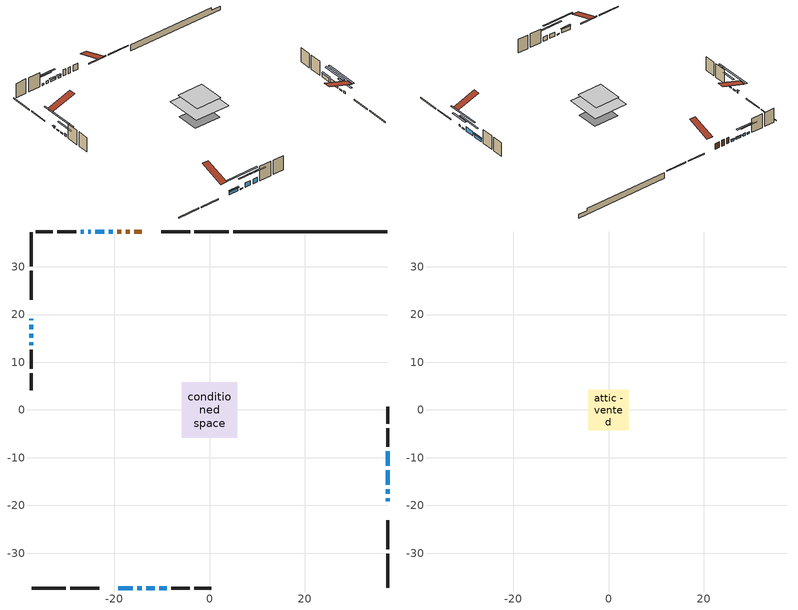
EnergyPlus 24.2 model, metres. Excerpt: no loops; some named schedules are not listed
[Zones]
conditioned space
 floor adiabatic (AdiabaticFloorConstruction): -5.83,-5.83 -5.83,5.83 5.83,5.83 5.83,-5.83 z3.35
 floor foundation (Slab1 construction): -4.42,-3.66 -4.42,3.66 4.42,3.66 4.42,-3.66 z-1.22
 wall outside (RimJoist1 construction): 4.05,37.29 -3.15,37.29 / -37.29,-37.29 -30.09,-37.29 / -37.29,37.29 -37.29,30.09 / 37.29,-37.29 37.29,-30.09 z0.91:1.21
 wall outside (RimJoist2 construction): -4.08,37.29 -10.14,37.29 / -29.16,-37.29 -23.1,-37.29 / -37.29,29.16 -37.29,23.1 / 37.29,-29.16 37.29,-23.1 z0.91:1.21
 wall outside (AdiabaticWallConstruction 1): -14.16,37.29 -15.8,37.29 / -16.73,37.29 -17.55,37.29 / -18.48,37.29 -19.3,37.29 z0.91:2.94
 wall outside (AdiabaticWallConstruction): 37.29,-19.08 37.29,-18.47 / -20.23,37.29 -21.14,37.29 / -22.07,37.29 -23.9,37.29 / -37.29,19.08 -37.29,18.77 / -26.37,37.29 -26.98,37.29 z0.91:1.52; -19.08,-37.29 -16.03,-37.29 / 37.29,-11.72 37.29,-8.67 z0.91:2.13; 37.29,-17.54 37.29,-16.62 / -15.1,-37.29 -14.18,-37.29 / -37.29,17.85 -37.29,16.93 / -37.29,16 -37.29,15.08 z0.91:1.22; 37.29,-15.7 37.29,-12.65 / -13.26,-37.29 -11.43,-37.29 / -10.5,-37.29 -8.97,-37.29 z0.91:2.43; -24.83,37.29 -25.44,37.29 / -37.29,14.16 -37.29,13.55 z0.91:1.83
 wall outside (Wall1 construction): -27.91,37.29 -31.86,37.29 / -8.05,-37.29 -4.09,-37.29 / -37.29,12.62 -37.29,8.66 / 37.29,-7.74 37.29,-3.79 z0.91:5.79
 wall outside (Wall2 construction): -32.79,37.29 -36.36,37.29 / -3.16,-37.29 0.4,-37.29 / -37.29,7.73 -37.29,4.17 / 37.29,-2.86 37.29,0.71 z0.91:5.79
 wall foundation (FoundationWall1 construction): 4.98,37.29,-1.22 4.98,37.29,0.91 34.06,37.29,0.91 34.06,37.29,0.05 37.29,37.29,0.05 37.29,37.29,-1.22
 window (WindowConstruction): 37.29,-19.08 37.29,-18.47 z0.91:1.52
 window (WindowConstruction 8): -20.23,37.29 -21.14,37.29 z0.91:1.52
 window (WindowConstruction 9): -22.07,37.29 -23.9,37.29 z0.91:1.52
 window (WindowConstruction 10): -19.08,-37.29 -16.03,-37.29 z0.91:2.13
 window (WindowConstruction 11): -37.29,19.08 -37.29,18.77 z0.91:1.52
 window (WindowConstruction 12): 37.29,-17.54 37.29,-16.62 z0.91:1.21
 window (WindowConstruction 13): -15.1,-37.29 -14.19,-37.29 z0.91:1.21
 window (WindowConstruction 14): -37.29,17.84 -37.29,16.93 z0.91:1.21
 window (WindowConstruction 15): -37.29,16 -37.29,15.09 z0.91:1.21
 window (WindowConstruction 1): 37.29,-15.69 37.29,-12.65 z0.91:2.43
 window (WindowConstruction 2): -24.83,37.29 -25.44,37.29 z0.91:1.82
 window (WindowConstruction 3): -26.37,37.29 -26.98,37.29 z0.91:1.52
 window (WindowConstruction 4): -13.26,-37.29 -11.43,-37.29 z0.91:2.43
 window (WindowConstruction 5): -10.5,-37.29 -8.97,-37.29 z0.91:2.43
 window (WindowConstruction 6): -37.29,14.16 -37.29,13.55 z0.91:1.82
 window (WindowConstruction 7): 37.29,-11.72 37.29,-8.67 z0.91:2.13
 door (Door): -14.16,37.29 -15.8,37.29 z0.91:2.94
 door (Door 1): -16.73,37.29 -17.55,37.29 z0.91:2.94
 door (Door 2): -18.48,37.29 -19.3,37.29 z0.91:2.94
 ceiling adiabatic (AdiabaticFloorConstruction): 5.83,-5.83 5.83,5.83 -5.83,5.83 -5.83,-5.83 z3.35
attic - vented
 floor to conditioned space (Floor1 construction Reversed): -4.22,-4.22 -4.22,4.22 4.22,4.22 4.22,-4.22 z5.79
 roof outside (Roof1 construction): -13.23,37.29,5.79 -13.23,29.07,8.53 -11.07,29.07,8.53 -11.07,37.29,5.79; -20.01,-37.29,5.79 -20.01,-29.07,8.53 -22.17,-29.07,8.53 -22.17,-37.29,5.79; -37.29,20.01,5.79 -29.07,20.01,8.53 -29.07,22.17,8.53 -37.29,22.17,5.79; 37.29,-20.01,5.79 29.07,-20.01,8.53 29.07,-22.17,8.53 37.29,-22.17,5.79
shading: 37.29,-15.83 37.29,-21.72 37.7,-21.72 37.7,-15.83 z4.16; -21.34,37.29 -20.03,37.29 -20.03,37.7 -21.34,37.7 z1.72; -24.1,37.29 -21.87,37.29 -21.87,37.7 -24.1,37.7 z1.72; -15.83,-37.29 -19.28,-37.29 -19.28,-37.7 -15.83,-37.7 z2.33; -37.29,18.57 -37.29,19.28 -37.7,19.28 -37.7,18.57 z1.72; 37.29,-11.54 37.29,-22.62 37.7,-22.62 37.7,-11.54 z6.3; -9.1,-37.29 -20.18,-37.29 -20.18,-37.7 -9.1,-37.7 z6.3; -37.29,11.85 -37.29,22.92 -37.7,22.92 -37.7,11.85 z6.3; -37.29,10 -37.29,21.08 -37.7,21.08 -37.7,10 z6.3; 37.29,-10.01 37.29,-18.33 37.7,-18.33 37.7,-10.01 z5.07; -28.08,37.29 -22.19,37.29 -22.19,37.7 -28.08,37.7 z4.46; -29.62,37.29 -23.73,37.29 -23.73,37.7 -29.62,37.7 z4.16; -8.79,-37.29 -15.9,-37.29 -15.9,-37.7 -8.79,-37.7 z5.07; -6.34,-37.29 -13.14,-37.29 -13.14,-37.7 -6.34,-37.7 z5.07; -37.29,10.91 -37.29,16.8 -37.7,16.8 -37.7,10.91 z4.46; 37.29,-8.47 37.29,-11.92 37.7,-11.92 37.7,-8.47 z2.33
[Building]
Building 1: Terrain=Suburbs
[Site:Location]
Toronto City Centre_ON: Latitude {deg}=43.63; Longitude {deg}=-79.39; Time Zone {hr}=-5; Elevation {m}=77; Keep Site Location Information=Yes
[Site:GroundTemperature:Shallow]
5.01852, 3.26908, 3.12898, 3.95918, 7.29196, 10.6092, 13.4851, 15.3069, 15.4617, 13.9799, 11.1774, 7.9619
[Site:WaterMainsTemperature]
Calculation Method=Schedule; Temperature Schedule=mains temperature schedule
[Material] Roughness=Rough; Thermal Absorptance=0.9
Name | Thickness {m} | Conductivity {W/m-K} | Density {kg/m3} | Specific Heat {J/kg-K} | Solar Absorptance | Visible Absorptance
asphalt or fiberglass shingles | 0.00635 | 0.162714 | 1121.4 | 1465.45 | 0.4 | 0.4
ceiling loosefill ins | 0.0846667 | 0.0480833 | 16.02 | 1046.75 | 0.7 | 0.7
ceiling stud and cavity | 0.1397 | 0.101195 | 65.682 | 1177.47 | 0.7 | 0.7
concrete 4.0 in. | 0.1016 | 1.803125 | 2242.8 | 837.4 | 0.7 | 0.7
concrete 8.0 in. | 0.2032 | 1.803125 | 2242.8 | 837.4 | 0.7 | 0.7
door material | 0.04445 | 0.327969 | 512.64 | 1214.23 | 0.7 | 0.7
door material 1 | 0.04445 | 0.053851 | 512.64 | 1214.23 | 0.7 | 0.7
exterior vertical ins | 0.0978042 | 0.029427 | 32.04 | 1214.23 | 0.7 | 0.7
floor covering | 0.0127 | 0.0433444 | 54.468 | 1339.84 | 0.6 | 0.6
floor rigid ins; wall rigid ins | 0.512978 | 0.029427 | 32.04 | 1214.23 | 0.7 | 0.7
floor stud and cavity | 0.1397 | 1.75129 | 37.0049 | 1207.88 | 0.7 | 0.7
furniture material conditioned space 1 | 0.1524 | 0.115458 | 640.8 | 1214.23 | 0.6 | 0.6
gypsum board | 0.0127 | 0.160291 | 801 | 837.4 | 0.6 | 0.6
gypsum board 1 | 0.0127 | 0.160291 | 801 | 837.4 | 0.7 | 0.7
osb sheathing 0.5 in. | 0.0127 | 0.115458 | 512.64 | 1214.23 | 0.7 | 0.7
osb sheathing 0.75 in. | 0.01905 | 0.115458 | 512.64 | 1214.23 | 0.7 | 0.7
osb sheathing 2.0 in. | 0.0508 | 0.115458 | 512.64 | 1214.23 | 0.7 | 0.7
rim joist stud and cavity | 0.0508 | 0.177588 | 50.32683 | 1063.81 | 0.6 | 0.6
rim joist stud and cavity 1 | 0.0508 | 0.029095 | 125.044 | 1163.47 | 0.6 | 0.6
wall stud and cavity | 0.1397 | 0.0825581 | 139.0536 | 1170.24 | 0.7 | 0.7
wall stud and cavity 1 | 0.1397 | 0.0829032 | 139.0536 | 1170.24 | 0.7 | 0.7
wall stud and cavity 2 | 0.0889 | 0.380278 | 52.3479 | 1209.89 | 0.7 | 0.7
wall stud and cavity 3 | 0.0889 | 0.391764 | 83.0341 | 1211.67 | 0.7 | 0.7
wood siding | 0.0254 | 0.102417 | 544.68 | 1172.36 | 0.4 | 0.4
wood siding 1; wood siding 2; wood siding 3 | 0.0254 | 0.102417 | 544.68 | 1172.36 | 0.7 | 0.7
[WindowMaterial:SimpleGlazingSystem]
Name | U-Factor {W/m2-K} | Solar Heat Gain Coefficient
WindowMaterial | 4.31925 | 0.45
WindowMaterial 1 | 5.4259 | 0.68
WindowMaterial 10 | 2.97754 | 0.52
WindowMaterial 2 | 2.6363 | 0.61
WindowMaterial 3 | 2.631753 | 0.58
WindowMaterial 4 | 5.51504 | 0.7
WindowMaterial 5 | 5.34754 | 0.66
WindowMaterial 6 | 5.0273 | 0.6
WindowMaterial 7 | 2.617558 | 0.49
WindowMaterial 8 | 4.024 | 0.38
WindowMaterial 9 | 2.62551 | 0.52
[Construction]
AdiabaticFloorConstruction: floor stud and cavity, floor rigid ins, osb sheathing 0.75 in., floor covering
AdiabaticWallConstruction: wood siding 2, wall rigid ins, wall stud and cavity 2, gypsum board
AdiabaticWallConstruction 1: wood siding 3, wall rigid ins, wall stud and cavity 2, gypsum board
Door; Door 2: door material
Door 1: door material 1
Floor1 construction Reversed: gypsum board, ceiling stud and cavity, ceiling loosefill ins
FoundationWall1 construction: concrete 8.0 in., gypsum board 1
furniture construction conditioned space 1: furniture material conditioned space 1
PartitionWallConstruction: gypsum board, wall stud and cavity 3, gypsum board
RimJoist1 construction: wood siding 1, rim joist stud and cavity
RimJoist2 construction: wood siding 1, osb sheathing 2.0 in., rim joist stud and cavity 1
Roof1 construction: asphalt or fiberglass shingles
Slab1 construction: concrete 4.0 in.
Wall1 construction: wood siding, osb sheathing 0.5 in., wall stud and cavity, gypsum board
Wall2 construction: wood siding, osb sheathing 0.5 in., wall stud and cavity 1, gypsum board
WindowConstruction: WindowMaterial
WindowConstruction 1; WindowConstruction 5: WindowMaterial 1
WindowConstruction 10; WindowConstruction 7: WindowMaterial 5
WindowConstruction 11: WindowMaterial 7
WindowConstruction 12: WindowMaterial 8
WindowConstruction 13; WindowConstruction 15: WindowMaterial 9
WindowConstruction 14: WindowMaterial 10
WindowConstruction 2; WindowConstruction 6; WindowConstruction 8: WindowMaterial 2
WindowConstruction 3: WindowMaterial 3
WindowConstruction 4: WindowMaterial 4
WindowConstruction 9: WindowMaterial 6
[Zone] Multiplier=1; Part of Total Floor Area=Yes
Name | Volume {m3}
attic - vented | 31.6375
conditioned space | 469.2
[Space]
Name | Zone | Volume {m3}
attic - vented 1 | attic - vented | 31.6375
conditioned space 1 | conditioned space | 469.2
[ZoneInfiltration:EffectiveLeakageArea]
infil attic - vented 1: Zone or Space=attic - vented 1; Schedule=Always On Discrete; Effective Air Leakage Area {cm2}=2996.21; Stack Coefficient=0.00019045; Wind Coefficient=9.32418e-06
[ZoneMixing]
whole house fan mix: Zone or Space=attic - vented; Schedule=Always On Continuous; Design Flow Rate Calculation Method=Flow/Zone; Design Flow Rate {m3/s}=0; Source Zone or Space=conditioned space
[SurfaceProperty:ExposedFoundationPerimeter]
Slab1: Exposed Perimeter Calculation Method=TotalExposedPerimeter; Total Exposed Perimeter {m}=32.31
[InternalMass] Zone or ZoneList=conditioned space; Space or SpaceList=conditioned space 1
Name | Construction | Surface Area {m2}
furniture mass conditioned space 1 | furniture construction conditioned space 1 | 80.2002
partition wall mass | PartitionWallConstruction | 200.501
[Lights]
interior lighting: Zone or ZoneList or Space or SpaceList=conditioned space 1; Schedule=interior lighting schedule; Design Level Calculation Method=LightingLevel; Lighting Level {W}=343.2; Return Air Fraction=0; Fraction Radiant=0.6; Fraction Visible=0.2; Fraction Replaceable=1
[People]
occupants: Zone or ZoneList or Space or SpaceList=conditioned space 1; Number of People Schedule=occupants schedule; Number of People Calculation Method=People; Number of People=3; Fraction Radiant=0.314171; Sensible Heat Fraction=0.56303; Activity Level Schedule=occupants activity schedule; Carbon Dioxide Generation Rate {m3/s-W}=0; Enable ASHRAE 55 Comfort Warnings=No; Mean Radiant Temperature Calculation Type=EnclosureAveraged
[ElectricEquipment] Zone or ZoneList or Space or SpaceList=conditioned space 1; Design Level Calculation Method=EquipmentLevel
Name | Schedule | Design Level {W} | Fraction Latent | Fraction Radiant | Fraction Lost
clothes dryer | clothes dryer schedule | 140.772 | 0.015 | 0.081 | 0.85
clothes washer | clothes washer schedule | 32.1985 | 0.03 | 0.162 | 0.7
cooking range | cooking range schedule | 215.147 | 0.08 | 0.432 | 0.2
dishwasher | dishwasher schedule | 66.8632 | 0.3 | 0.18 | 0.4
fridge | fridge schedule | 72.9452 | 0 | 0.6 | 0
mech vent bath fan 0 | mech vent bath fan 0 schedule | 50.2 | 0 | 0 | 1
mech vent bath fan 1 | mech vent bath fan 1 schedule | 50.2 | 0 | 0 | 1
mech vent house fan | mech vent house fan schedule | 0 | 0 | 0 | 1
mech vent house fan cfis | mech vent house fan cfis schedule | 0 | 0 | 0 | 0
misc plug loads | misc plug loads schedule | 494.7 | 0.045 | 0.513 | 0.1
whole house fan | Always On Discrete | 0 | 0 | 0 | 1
[OtherEquipment] Zone or ZoneList or Space or SpaceList=conditioned space 1; Design Level Calculation Method=EquipmentLevel
Name | Fuel Type | Schedule | Design Level {W} | Fraction Latent | Fraction Radiant | Fraction Lost
clothes dryer 1 | Electricity | clothes dryer schedule | 0 | 0.015 | 0.081 | 0.85
cooking range 1 | Electricity | cooking range schedule | 0 | 0.08 | 0.432 | 0.2
general water use latent | None | general water use schedule | 62.594 | 1 | 0 | 0
general water use sensible | None | general water use schedule | -61.6891 | 0 | 0.6 | 0
mech vent house fan latent load | None | Always On Discrete | 0 | 1 | 0 | 0
mech vent house fan sensible load | None | Always On Discrete | 0 | 0 | 0 | 0
water heater energy adjustment1 | NaturalGas | Always On Discrete | 0.01 | 0 | 0 | 1
[ZoneInfiltration:DesignFlowRate] Zone or ZoneList or Space or SpaceList=conditioned space 1; Schedule=Always On Discrete; Design Flow Rate Calculation Method=Flow/Zone; Design Flow Rate {m3/s}=0
infil flow; natural vent flow; whole house fan flow
[Foundation:Kiva]
Foundation Kiva 1: Initial Indoor Air Temperature {C}=18; Wall Height Above Grade {m}=0.910011; Wall Depth Below Slab {m}=0.2032; Custom Block Material Name 1=exterior vertical ins; Custom Block Depth 1 {m}=2.13; Custom Block X Position 1 {m}=0.2159; Custom Block Z Position 1 {m}=0
[Foundation:Kiva:Settings]
Soil Conductivity {W/m-K}=0.849921; Soil Density {kg/m3}=1842.3; Soil Specific Heat {J/kg-K}=418.7; Ground Solar Absorptivity=0.9; Ground Thermal Absorptivity=0.9; Ground Surface Roughness {m}=0.03; Far-Field Width {m}=40; Deep-Ground Boundary Condition=ZeroFlux; Deep-Ground Depth {m}=40; Minimum Cell Dimension {m}=0.2; Maximum Cell Growth Coefficient=3; Simulation Timestep=Timestep
[Exterior:Lights]
exterior lighting: Schedule=exterior lighting schedule; Design Level {W}=75.6
[Schedule:Constant]
Name | Hourly Value
Always On Continuous; mech vent house fan schedule; mech vent house fan cfis schedule; Always On Discrete | 1
occupants activity schedule | 117.228
fridge schedule | 0
[Schedule:Week:Daily]
interior lighting schedule Week Rule - Jan1-Jan27: interior lighting schedule day, interior lighting schedule day, interior lighting schedule day, interior lighting schedule day, interior lighting schedule day, interior lighting schedule day, interior lighting schedule day, interior lighting schedule default day, interior lighting schedule default day, interior lighting schedule default day, interior lighting schedule default day, interior lighting schedule default day
interior lighting schedule Week Rule - Jan28-Feb3: interior lighting schedule day, interior lighting schedule day, interior lighting schedule day, interior lighting schedule day, interior lighting schedule day 1, interior lighting schedule day 1, interior lighting schedule day 1, interior lighting schedule default day, interior lighting schedule default day, interior lighting schedule default day, interior lighting schedule default day, interior lighting schedule default day
interior lighting schedule Week Rule - Feb4-Feb24: interior lighting schedule day 1, interior lighting schedule day 1, interior lighting schedule day 1, interior lighting schedule day 1, interior lighting schedule day 1, interior lighting schedule day 1, interior lighting schedule day 1, interior lighting schedule default day, interior lighting schedule default day, interior lighting schedule default day, interior lighting schedule default day, interior lighting schedule default day
interior lighting schedule Week Rule - Feb25-Mar3: interior lighting schedule day 1, interior lighting schedule day 1, interior lighting schedule day 1, interior lighting schedule day 1, interior lighting schedule day 2, interior lighting schedule day 2, interior lighting schedule day 2, interior lighting schedule default day, interior lighting schedule default day, interior lighting schedule default day, interior lighting schedule default day, interior lighting schedule default day
interior lighting schedule Week Rule - Mar4-Mar31: interior lighting schedule day 2, interior lighting schedule day 2, interior lighting schedule day 2, interior lighting schedule day 2, interior lighting schedule day 2, interior lighting schedule day 2, interior lighting schedule day 2, interior lighting schedule default day, interior lighting schedule default day, interior lighting schedule default day, interior lighting schedule default day, interior lighting schedule default day
interior lighting schedule Week Rule - Apr1-Apr28: interior lighting schedule day 3, interior lighting schedule day 3, interior lighting schedule day 3, interior lighting schedule day 3, interior lighting schedule day 3, interior lighting schedule day 3, interior lighting schedule day 3, interior lighting schedule default day, interior lighting schedule default day, interior lighting schedule default day, interior lighting schedule default day, interior lighting schedule default day
interior lighting schedule Week Rule - Apr29-May5: interior lighting schedule day 3, interior lighting schedule day 3, interior lighting schedule day 4, interior lighting schedule day 4, interior lighting schedule day 4, interior lighting schedule day 4, interior lighting schedule day 4, interior lighting schedule default day, interior lighting schedule default day, interior lighting schedule default day, interior lighting schedule default day, interior lighting schedule default day
interior lighting schedule Week Rule - May6-May26: interior lighting schedule day 4, interior lighting schedule day 4, interior lighting schedule day 4, interior lighting schedule day 4, interior lighting schedule day 4, interior lighting schedule day 4, interior lighting schedule day 4, interior lighting schedule default day, interior lighting schedule default day, interior lighting schedule default day, interior lighting schedule default day, interior lighting schedule default day
interior lighting schedule Week Rule - May27-Jun2: interior lighting schedule day 4, interior lighting schedule day 4, interior lighting schedule day 4, interior lighting schedule day 4, interior lighting schedule day 4, interior lighting schedule day 5, interior lighting schedule day 5, interior lighting schedule default day, interior lighting schedule default day, interior lighting schedule default day, interior lighting schedule default day, interior lighting schedule default day
interior lighting schedule Week Rule - Jun3-Jun30: interior lighting schedule day 5, interior lighting schedule day 5, interior lighting schedule day 5, interior lighting schedule day 5, interior lighting schedule day 5, interior lighting schedule day 5, interior lighting schedule day 5, interior lighting schedule default day, interior lighting schedule default day, interior lighting schedule default day, interior lighting schedule default day, interior lighting schedule default day
interior lighting schedule Week Rule - Jul1-Jul28: interior lighting schedule day 6, interior lighting schedule day 6, interior lighting schedule day 6, interior lighting schedule day 6, interior lighting schedule day 6, interior lighting schedule day 6, interior lighting schedule day 6, interior lighting schedule default day, interior lighting schedule default day, interior lighting schedule default day, interior lighting schedule default day, interior lighting schedule default day
interior lighting schedule Week Rule - Jul29-Aug4: interior lighting schedule day 6, interior lighting schedule day 6, interior lighting schedule day 6, interior lighting schedule day 7, interior lighting schedule day 7, interior lighting schedule day 7, interior lighting schedule day 7, interior lighting schedule default day, interior lighting schedule default day, interior lighting schedule default day, interior lighting schedule default day, interior lighting schedule default day
interior lighting schedule Week Rule - Aug5-Aug25: interior lighting schedule day 7, interior lighting schedule day 7, interior lighting schedule day 7, interior lighting schedule day 7, interior lighting schedule day 7, interior lighting schedule day 7, interior lighting schedule day 7, interior lighting schedule default day, interior lighting schedule default day, interior lighting schedule default day, interior lighting schedule default day, interior lighting schedule default day
interior lighting schedule Week Rule - Aug26-Sep1: interior lighting schedule day 7, interior lighting schedule day 7, interior lighting schedule day 7, interior lighting schedule day 7, interior lighting schedule day 7, interior lighting schedule day 7, interior lighting schedule day 8, interior lighting schedule default day, interior lighting schedule default day, interior lighting schedule default day, interior lighting schedule default day, interior lighting schedule default day
interior lighting schedule Week Rule - Sep2-Sep29: interior lighting schedule day 8, interior lighting schedule day 8, interior lighting schedule day 8, interior lighting schedule day 8, interior lighting schedule day 8, interior lighting schedule day 8, interior lighting schedule day 8, interior lighting schedule default day, interior lighting schedule default day, interior lighting schedule default day, interior lighting schedule default day, interior lighting schedule default day
interior lighting schedule Week Rule - Sep30-Oct6: interior lighting schedule day 8, interior lighting schedule day 9, interior lighting schedule day 9, interior lighting schedule day 9, interior lighting schedule day 9, interior lighting schedule day 9, interior lighting schedule day 9, interior lighting schedule default day, interior lighting schedule default day, interior lighting schedule default day, interior lighting schedule default day, interior lighting schedule default day
interior lighting schedule Week Rule - Oct7-Oct27: interior lighting schedule day 9, interior lighting schedule day 9, interior lighting schedule day 9, interior lighting schedule day 9, interior lighting schedule day 9, interior lighting schedule day 9, interior lighting schedule day 9, interior lighting schedule default day, interior lighting schedule default day, interior lighting schedule default day, interior lighting schedule default day, interior lighting schedule default day
interior lighting schedule Week Rule - Oct28-Nov3: interior lighting schedule day 9, interior lighting schedule day 9, interior lighting schedule day 9, interior lighting schedule day 9, interior lighting schedule day 10, interior lighting schedule day 10, interior lighting schedule day 10, interior lighting schedule default day, interior lighting schedule default day, interior lighting schedule default day, interior lighting schedule default day, interior lighting schedule default day
interior lighting schedule Week Rule - Nov4-Nov24: interior lighting schedule day 10, interior lighting schedule day 10, interior lighting schedule day 10, interior lighting schedule day 10, interior lighting schedule day 10, interior lighting schedule day 10, interior lighting schedule day 10, interior lighting schedule default day, interior lighting schedule default day, interior lighting schedule default day, interior lighting schedule default day, interior lighting schedule default day
interior lighting schedule Week Rule - Nov25-Dec1: interior lighting schedule day 10, interior lighting schedule day 10, interior lighting schedule day 10, interior lighting schedule day 10, interior lighting schedule day 10, interior lighting schedule day 10, interior lighting schedule day 11, interior lighting schedule default day, interior lighting schedule default day, interior lighting schedule default day, interior lighting schedule default day, interior lighting schedule default day
interior lighting schedule Week Rule - Dec2-Dec31: interior lighting schedule day 11, interior lighting schedule day 11, interior lighting schedule day 11, interior lighting schedule day 11, interior lighting schedule day 11, interior lighting schedule day 11, interior lighting schedule day 11, interior lighting schedule default day, interior lighting schedule default day, interior lighting schedule default day, interior lighting schedule default day, interior lighting schedule default day
occupants schedule Week Rule - Jan1-Dec31: occupants schedule day, occupants schedule day, occupants schedule day, occupants schedule day, occupants schedule day, occupants schedule day, occupants schedule day, occupants schedule default day, occupants schedule default day, occupants schedule default day, occupants schedule default day, occupants schedule default day
clothes dryer schedule Week Rule - Jan1-Dec31: clothes dryer schedule day, clothes dryer schedule day, clothes dryer schedule day, clothes dryer schedule day, clothes dryer schedule day, clothes dryer schedule day, clothes dryer schedule day, clothes dryer schedule default day, clothes dryer schedule default day, clothes dryer schedule default day, clothes dryer schedule default day, clothes dryer schedule default day
clothes washer schedule Week Rule - Jan1-Dec31: clothes washer schedule day, clothes washer schedule day, clothes washer schedule day, clothes washer schedule day, clothes washer schedule day, clothes washer schedule day, clothes washer schedule day, clothes washer schedule default day, clothes washer schedule default day, clothes washer schedule default day, clothes washer schedule default day, clothes washer schedule default day
cooking range schedule Week Rule - Jan1-Dec31: cooking range schedule day, cooking range schedule day, cooking range schedule day, cooking range schedule day, cooking range schedule day, cooking range schedule day, cooking range schedule day, cooking range schedule default day, cooking range schedule default day, cooking range schedule default day, cooking range schedule default day, cooking range schedule default day
dishwasher schedule Week Rule - Jan1-Dec31: dishwasher schedule day, dishwasher schedule day, dishwasher schedule day, dishwasher schedule day, dishwasher schedule day, dishwasher schedule day, dishwasher schedule day, dishwasher schedule default day, dishwasher schedule default day, dishwasher schedule default day, dishwasher schedule default day, dishwasher schedule default day
mech vent bath fan 0 schedule Week Rule - Jan1-Dec31: mech vent bath fan 0 schedule day, mech vent bath fan 0 schedule day, mech vent bath fan 0 schedule day, mech vent bath fan 0 schedule day, mech vent bath fan 0 schedule day, mech vent bath fan 0 schedule day, mech vent bath fan 0 schedule day, mech vent bath fan 0 schedule default day, mech vent bath fan 0 schedule default day, mech vent bath fan 0 schedule default day, mech vent bath fan 0 schedule default day, mech vent bath fan 0 schedule default day
mech vent bath fan 1 schedule Week Rule - Jan1-Dec31: mech vent bath fan 1 schedule day, mech vent bath fan 1 schedule day, mech vent bath fan 1 schedule day, mech vent bath fan 1 schedule day, mech vent bath fan 1 schedule day, mech vent bath fan 1 schedule day, mech vent bath fan 1 schedule day, mech vent bath fan 1 schedule default day, mech vent bath fan 1 schedule default day, mech vent bath fan 1 schedule default day, mech vent bath fan 1 schedule default day, mech vent bath fan 1 schedule default day
misc plug loads schedule Week Rule - Jan1-Dec31: misc plug loads schedule day, misc plug loads schedule day, misc plug loads schedule day, misc plug loads schedule day, misc plug loads schedule day, misc plug loads schedule day, misc plug loads schedule day, misc plug loads schedule default day, misc plug loads schedule default day, misc plug loads schedule default day, misc plug loads schedule default day, misc plug loads schedule default day
general water use schedule Week Rule - Jan1-Dec31: general water use schedule day, general water use schedule day, general water use schedule day, general water use schedule day, general water use schedule day, general water use schedule day, general water use schedule day, general water use schedule default day, general water use schedule default day, general water use schedule default day, general water use schedule default day, general water use schedule default day
exterior lighting schedule Week Rule - Jan1-Jan27: exterior lighting schedule day, exterior lighting schedule day, exterior lighting schedule day, exterior lighting schedule day, exterior lighting schedule day, exterior lighting schedule day, exterior lighting schedule day, exterior lighting schedule default day, exterior lighting schedule default day, exterior lighting schedule default day, exterior lighting schedule default day, exterior lighting schedule default day
exterior lighting schedule Week Rule - Jan28-Feb3: exterior lighting schedule day, exterior lighting schedule day, exterior lighting schedule day, exterior lighting schedule day, exterior lighting schedule day 1, exterior lighting schedule day 1, exterior lighting schedule day 1, exterior lighting schedule default day, exterior lighting schedule default day, exterior lighting schedule default day, exterior lighting schedule default day, exterior lighting schedule default day
exterior lighting schedule Week Rule - Feb4-Feb24: exterior lighting schedule day 1, exterior lighting schedule day 1, exterior lighting schedule day 1, exterior lighting schedule day 1, exterior lighting schedule day 1, exterior lighting schedule day 1, exterior lighting schedule day 1, exterior lighting schedule default day, exterior lighting schedule default day, exterior lighting schedule default day, exterior lighting schedule default day, exterior lighting schedule default day
exterior lighting schedule Week Rule - Feb25-Mar3: exterior lighting schedule day 1, exterior lighting schedule day 1, exterior lighting schedule day 1, exterior lighting schedule day 1, exterior lighting schedule day 2, exterior lighting schedule day 2, exterior lighting schedule day 2, exterior lighting schedule default day, exterior lighting schedule default day, exterior lighting schedule default day, exterior lighting schedule default day, exterior lighting schedule default day
exterior lighting schedule Week Rule - Mar4-Mar31: exterior lighting schedule day 2, exterior lighting schedule day 2, exterior lighting schedule day 2, exterior lighting schedule day 2, exterior lighting schedule day 2, exterior lighting schedule day 2, exterior lighting schedule day 2, exterior lighting schedule default day, exterior lighting schedule default day, exterior lighting schedule default day, exterior lighting schedule default day, exterior lighting schedule default day
exterior lighting schedule Week Rule - Apr1-Apr28: exterior lighting schedule day 3, exterior lighting schedule day 3, exterior lighting schedule day 3, exterior lighting schedule day 3, exterior lighting schedule day 3, exterior lighting schedule day 3, exterior lighting schedule day 3, exterior lighting schedule default day, exterior lighting schedule default day, exterior lighting schedule default day, exterior lighting schedule default day, exterior lighting schedule default day
exterior lighting schedule Week Rule - Apr29-May5: exterior lighting schedule day 3, exterior lighting schedule day 3, exterior lighting schedule day 4, exterior lighting schedule day 4, exterior lighting schedule day 4, exterior lighting schedule day 4, exterior lighting schedule day 4, exterior lighting schedule default day, exterior lighting schedule default day, exterior lighting schedule default day, exterior lighting schedule default day, exterior lighting schedule default day
exterior lighting schedule Week Rule - May6-May26: exterior lighting schedule day 4, exterior lighting schedule day 4, exterior lighting schedule day 4, exterior lighting schedule day 4, exterior lighting schedule day 4, exterior lighting schedule day 4, exterior lighting schedule day 4, exterior lighting schedule default day, exterior lighting schedule default day, exterior lighting schedule default day, exterior lighting schedule default day, exterior lighting schedule default day
exterior lighting schedule Week Rule - May27-Jun2: exterior lighting schedule day 4, exterior lighting schedule day 4, exterior lighting schedule day 4, exterior lighting schedule day 4, exterior lighting schedule day 4, exterior lighting schedule day 5, exterior lighting schedule day 5, exterior lighting schedule default day, exterior lighting schedule default day, exterior lighting schedule default day, exterior lighting schedule default day, exterior lighting schedule default day
exterior lighting schedule Week Rule - Jun3-Jun30: exterior lighting schedule day 5, exterior lighting schedule day 5, exterior lighting schedule day 5, exterior lighting schedule day 5, exterior lighting schedule day 5, exterior lighting schedule day 5, exterior lighting schedule day 5, exterior lighting schedule default day, exterior lighting schedule default day, exterior lighting schedule default day, exterior lighting schedule default day, exterior lighting schedule default day
exterior lighting schedule Week Rule - Jul1-Jul28: exterior lighting schedule day 6, exterior lighting schedule day 6, exterior lighting schedule day 6, exterior lighting schedule day 6, exterior lighting schedule day 6, exterior lighting schedule day 6, exterior lighting schedule day 6, exterior lighting schedule default day, exterior lighting schedule default day, exterior lighting schedule default day, exterior lighting schedule default day, exterior lighting schedule default day
exterior lighting schedule Week Rule - Jul29-Aug4: exterior lighting schedule day 6, exterior lighting schedule day 6, exterior lighting schedule day 6, exterior lighting schedule day 7, exterior lighting schedule day 7, exterior lighting schedule day 7, exterior lighting schedule day 7, exterior lighting schedule default day, exterior lighting schedule default day, exterior lighting schedule default day, exterior lighting schedule default day, exterior lighting schedule default day
exterior lighting schedule Week Rule - Aug5-Aug25: exterior lighting schedule day 7, exterior lighting schedule day 7, exterior lighting schedule day 7, exterior lighting schedule day 7, exterior lighting schedule day 7, exterior lighting schedule day 7, exterior lighting schedule day 7, exterior lighting schedule default day, exterior lighting schedule default day, exterior lighting schedule default day, exterior lighting schedule default day, exterior lighting schedule default day
exterior lighting schedule Week Rule - Aug26-Sep1: exterior lighting schedule day 7, exterior lighting schedule day 7, exterior lighting schedule day 7, exterior lighting schedule day 7, exterior lighting schedule day 7, exterior lighting schedule day 7, exterior lighting schedule day 8, exterior lighting schedule default day, exterior lighting schedule default day, exterior lighting schedule default day, exterior lighting schedule default day, exterior lighting schedule default day
exterior lighting schedule Week Rule - Sep2-Sep29: exterior lighting schedule day 8, exterior lighting schedule day 8, exterior lighting schedule day 8, exterior lighting schedule day 8, exterior lighting schedule day 8, exterior lighting schedule day 8, exterior lighting schedule day 8, exterior lighting schedule default day, exterior lighting schedule default day, exterior lighting schedule default day, exterior lighting schedule default day, exterior lighting schedule default day
[Schedule:Year]
interior lighting schedule: interior lighting schedule Week Rule - Jan1-Jan27, 1, 1, 1, 27, interior lighting schedule Week Rule - Jan28-Feb3, 1, 28, 2, 3, interior lighting schedule Week Rule - Feb4-Feb24, 2, 4, 2, 24, interior lighting schedule Week Rule - Feb25-Mar3, 2, 25, 3, 3, interior lighting schedule Week Rule - Mar4-Mar31, 3, 4, 3, 31, interior lighting schedule Week Rule - Apr1-Apr28, 4, 1, 4, 28, interior lighting schedule Week Rule - Apr29-May5, 4, 29, 5, 5, interior lighting schedule Week Rule - May6-May26, 5, 6, 5, 26, interior lighting schedule Week Rule - May27-Jun2, 5, 27, 6, 2, interior lighting schedule Week Rule - Jun3-Jun30, 6, 3, 6, 30, interior lighting schedule Week Rule - Jul1-Jul28, 7, 1, 7, 28, interior lighting schedule Week Rule - Jul29-Aug4, 7, 29, 8, 4, interior lighting schedule Week Rule - Aug5-Aug25, 8, 5, 8, 25, interior lighting schedule Week Rule - Aug26-Sep1, 8, 26, 9, 1, interior lighting schedule Week Rule - Sep2-Sep29, 9, 2, 9, 29, interior lighting schedule Week Rule - Sep30-Oct6, 9, 30, 10, 6, interior lighting schedule Week Rule - Oct7-Oct27, 10, 7, 10, 27, interior lighting schedule Week Rule - Oct28-Nov3, 10, 28, 11, 3, interior lighting schedule Week Rule - Nov4-Nov24, 11, 4, 11, 24, interior lighting schedule Week Rule - Nov25-Dec1, 11, 25, 12, 1, interior lighting schedule Week Rule - Dec2-Dec31, 12, 2, 12, 31
occupants schedule: occupants schedule Week Rule - Jan1-Dec31, 1, 1, 12, 31
clothes dryer schedule: clothes dryer schedule Week Rule - Jan1-Dec31, 1, 1, 12, 31
clothes washer schedule: clothes washer schedule Week Rule - Jan1-Dec31, 1, 1, 12, 31
cooking range schedule: cooking range schedule Week Rule - Jan1-Dec31, 1, 1, 12, 31
dishwasher schedule: dishwasher schedule Week Rule - Jan1-Dec31, 1, 1, 12, 31
mech vent bath fan 0 schedule: mech vent bath fan 0 schedule Week Rule - Jan1-Dec31, 1, 1, 12, 31
mech vent bath fan 1 schedule: mech vent bath fan 1 schedule Week Rule - Jan1-Dec31, 1, 1, 12, 31
misc plug loads schedule: misc plug loads schedule Week Rule - Jan1-Dec31, 1, 1, 12, 31
general water use schedule: general water use schedule Week Rule - Jan1-Dec31, 1, 1, 12, 31
exterior lighting schedule: exterior lighting schedule Week Rule - Jan1-Jan27, 1, 1, 1, 27, exterior lighting schedule Week Rule - Jan28-Feb3, 1, 28, 2, 3, exterior lighting schedule Week Rule - Feb4-Feb24, 2, 4, 2, 24, exterior lighting schedule Week Rule - Feb25-Mar3, 2, 25, 3, 3, exterior lighting schedule Week Rule - Mar4-Mar31, 3, 4, 3, 31, exterior lighting schedule Week Rule - Apr1-Apr28, 4, 1, 4, 28, exterior lighting schedule Week Rule - Apr29-May5, 4, 29, 5, 5, exterior lighting schedule Week Rule - May6-May26, 5, 6, 5, 26, exterior lighting schedule Week Rule - May27-Jun2, 5, 27, 6, 2, exterior lighting schedule Week Rule - Jun3-Jun30, 6, 3, 6, 30, exterior lighting schedule Week Rule - Jul1-Jul28, 7, 1, 7, 28, exterior lighting schedule Week Rule - Jul29-Aug4, 7, 29, 8, 4, exterior lighting schedule Week Rule - Aug5-Aug25, 8, 5, 8, 25, exterior lighting schedule Week Rule - Aug26-Sep1, 8, 26, 9, 1, exterior lighting schedule Week Rule - Sep2-Sep29, 9, 2, 9, 29, exterior lighting schedule Week Rule - Sep30-Oct6, 9, 30, 10, 6, exterior lighting schedule Week Rule - Oct7-Oct27, 10, 7, 10, 27, exterior lighting schedule Week Rule - Oct28-Nov3, 10, 28, 11, 3, exterior lighting schedule Week Rule - Nov4-Nov24, 11, 4, 11, 24, exterior lighting schedule Week Rule - Nov25-Dec1, 11, 25, 12, 1, exterior lighting schedule Week Rule - Dec2-Dec31, 12, 2, 12, 31
[Schedule:Compact]
mains temperature schedule: Through: 01/01, For: AllDays, Until: 24:00, 8.80333, Through: 01/02, For: AllDays, Until: 24:00, 8.74333, Through: 01/03, For: AllDays, Until: 24:00, 8.68389, Through: 01/04, For: AllDays, Until: 24:00, 8.62611, Through: 01/05, For: AllDays, Until: 24:00, 8.56944, Through: 01/06, For: AllDays, Until: 24:00, 8.51389, Through: 01/07, For: AllDays, Until: 24:00, 8.45944, Through: 01/08, For: AllDays, Until: 24:00, 8.40611, Through: 01/09, For: AllDays, Until: 24:00, 8.35389, Through: 01/10, For: AllDays, Until: 24:00, 8.30278, Through: 01/11, For: AllDays, Until: 24:00, 8.25333, Through: 01/12, For: AllDays, Until: 24:00, 8.205, Through: 01/13, For: AllDays, Until: 24:00, 8.15778, Through: 01/14, For: AllDays, Until: 24:00, 8.11222, Through: 01/15, For: AllDays, Until: 24:00, 8.06778, Through: 01/16, For: AllDays, Until: 24:00, 8.02444, Through: 01/17, For: AllDays, Until: 24:00, 7.98222, Through: 01/18, For: AllDays, Until: 24:00, 7.94167, Through: 01/19, For: AllDays, Until: 24:00, 7.90222, Through: 01/20, For: AllDays, Until: 24:00, 7.86444, Through: 01/21, For: AllDays, Until: 24:00, 7.82778, Through: 01/22, For: AllDays, Until: 24:00, 7.79278, Through: 01/23, For: AllDays, Until: 24:00, 7.75889, Through: 01/24, For: AllDays, Until: 24:00, 7.72667, Through: 01/25, For: AllDays, Until: 24:00, 7.69556, Through: 01/26, For: AllDays, Until: 24:00, 7.66611, Through: 01/27, For: AllDays, Until: 24:00, 7.63778, Through: 01/28, For: AllDays, Until: 24:00, 7.61111, Through: 01/29, For: AllDays, Until: 24:00, 7.58556, Through: 01/30, For: AllDays, Until: 24:00, 7.56167, Through: 01/31, For: AllDays, Until: 24:00, 7.53944, Through: 02/01, For: AllDays, Until: 24:00, 7.51833, Through: 02/02, For: AllDays, Until: 24:00, 7.49889, Through: 02/03, For: AllDays, Until: 24:00, 7.48111, Through: 02/04, For: AllDays, Until: 24:00, 7.46444, Through: 02/05, For: AllDays, Until: 24:00, 7.44944, Through: 02/06, For: AllDays, Until: 24:00, 7.43556, Through: 02/07, For: AllDays, Until: 24:00, 7.42333, Through: 02/08, For: AllDays, Until: 24:00, 7.41278, Through: 02/09, For: AllDays, Until: 24:00, 7.40389, Through: 02/10, For: AllDays, Until: 24:00, 7.39611, Through: 02/11, For: AllDays, Until: 24:00, 7.39, Through: 02/12, For: AllDays, Until: 24:00, 7.38556, Through: 02/13, For: AllDays, Until: 24:00, 7.38222, Through: 02/14, For: AllDays, Until: 24:00, 7.38056, Through: 02/15, For: AllDays, Until: 24:00, 7.38056, Through: 02/16, For: AllDays, Until: 24:00, 7.38222, Through: 02/17, For: AllDays, Until: 24:00, 7.385, Through: 02/18, For: AllDays, Until: 24:00, 7.38944, Through: 02/19, For: AllDays, Until: 24:00, 7.395, Through: 02/20, For: AllDays, Until: 24:00, 7.40278, Through: 02/21, For: AllDays, Until: 24:00, 7.41167, Through: 02/22, For: AllDays, Until: 24:00, 7.42222, Through: 02/23, For: AllDays, Until: 24:00, 7.43389, Through: 02/24, For: AllDays, Until: 24:00, 7.44722, Through: 02/25, For: AllDays, Until: 24:00, 7.46222, Through: 02/26, For: AllDays, Until: 24:00, 7.47833, Through: 02/27, For: AllDays, Until: 24:00, 7.49611, Through: 02/28, For: AllDays, Until: 24:00, 7.51556, Through: 03/01, For: AllDays, Until: 24:00, 7.53667, Through: 03/02, For: AllDays, Until: 24:00, 7.55889, Through: 03/03, For: AllDays, Until: 24:00, 7.58222, Through: 03/04, For: AllDays, Until: 24:00, 7.60722, Through: 03/05, For: AllDays, Until: 24:00, 7.63389, Through: 03/06, For: AllDays, Until: 24:00, 7.66222, Through: 03/07, For: AllDays, Until: 24:00, 7.69111, Through: 03/08, For: AllDays, Until: 24:00, 7.72222, Through: 03/09, For: AllDays, Until: 24:00, 7.75444, Through: 03/10, For: AllDays, Until: 24:00, 7.78778, Through: 03/11, For: AllDays, Until: 24:00, 7.82278, Through: 03/12, For: AllDays, Until: 24:00, 7.85944, Through: 03/13, For: AllDays, Until: 24:00, 7.89722, Through: 03/14, For: AllDays, Until: 24:00, 7.93611, Through: 03/15, For: AllDays, Until: 24:00, 7.97667, Through: 03/16, For: AllDays, Until: 24:00, 8.01833, Through: 03/17, For: AllDays, Until: 24:00, 8.06167, Through: 03/18, For: AllDays, Until: 24:00, 8.10611, Through: 03/19, For: AllDays, Until: 24:00, 8.15167, Through: 03/20, For: AllDays, Until: 24:00, 8.19833, Through: 03/21, For: AllDays, Until: 24:00, 8.24667, Through: 03/22, For: AllDays, Until: 24:00, 8.29611, Through: 03/23, For: AllDays, Until: 24:00, 8.34667, Through: 03/24, For: AllDays, Until: 24:00, 8.39889, Through: 03/25, For: AllDays, Until: 24:00, 8.45167, Through: 03/26, For: AllDays, Until: 24:00, 8.50611, Through: 03/27, For: AllDays, Until: 24:00, 8.56167, Through: 03/28, For: AllDays, Until: 24:00, 8.61833, Through: 03/29, For: AllDays, Until: 24:00, 8.67611, Through: 03/30, For: AllDays, Until: 24:00, 8.735, Through: 03/31, For: AllDays, Until: 24:00, 8.795, Through: 04/01, For: AllDays, Until: 24:00, 8.85611, Through: 04/02, For: AllDays, Until: 24:00, 8.91833, Through: 04/03, For: AllDays, Until: 24:00, 8.98167, Through: 04/04, For: AllDays, Until: 24:00, 9.04556, Through: 04/05, For: AllDays, Until: 24:00, 9.11111, Through: 04/06, For: AllDays, Until: 24:00, 9.17722, Through: 04/07, For: AllDays, Until: 24:00, 9.24444, Through: 04/08, For: AllDays, Until: 24:00, 9.31222, Through: 04/09, For: AllDays, Until: 24:00, 9.38167, Through: 04/10, For: AllDays, Until: 24:00, 9.45167, Through: 04/11, For: AllDays, Until: 24:00, 9.52222, Through: 04/12, For: AllDays, Until: 24:00, 9.59444, Through: 04/13, For: AllDays, Until: 24:00, 9.66667, Through: 04/14, For: AllDays, Until: 24:00, 9.74, Through: 04/15, For: AllDays, Until: 24:00, 9.81444, Through: 04/16, For: AllDays, Until: 24:00, 9.88944, Through: 04/17, For: AllDays, Until: 24:00, 9.96556, Through: 04/18, For: AllDays, Until: 24:00, 10.0417, Through: 04/19, For: AllDays, Until: 24:00, 10.1189, Through: 04/20, For: AllDays, Until: 24:00, 10.1972, Through: 04/21, For: AllDays, Until: 24:00, 10.2756, Through: 04/22, For: AllDays, Until: 24:00, 10.355, Through: 04/23, For: AllDays, Until: 24:00, 10.435, Through: 04/24, For: AllDays, Until: 24:00, 10.515, Through: 04/25, For: AllDays, Until: 24:00, 10.5961, Through: 04/26, For: AllDays, Until: 24:00, 10.6778, Through: 04/27, For: AllDays, Until: 24:00, 10.76, Through: 04/28, For: AllDays, Until: 24:00, 10.8428, Through: 04/29, For: AllDays, Until: 24:00, 10.9261, Through: 04/30, For: AllDays, Until: 24:00, 11.0094, Through: 05/01, For: AllDays, Until: 24:00, 11.0933, Through: 05/02, For: AllDays, Until: 24:00, 11.1778, Through: 05/03, For: AllDays, Until: 24:00, 11.2628, Through: 05/04, For: AllDays, Until: 24:00, 11.3478, Through: 05/05, For: AllDays, Until: 24:00, 11.4333, Through: 05/06, For: AllDays, Until: 24:00, 11.5189, Through: 05/07, For: AllDays, Until: 24:00, 11.605, Through: 05/08, For: AllDays, Until: 24:00, 11.6917, Through: 05/09, For: AllDays, Until: 24:00, 11.7778, Through: 05/10, For: AllDays, Until: 24:00, 11.865, Through: 05/11, For: AllDays, Until: 24:00, 11.9517, Through: 05/12, For: AllDays, Until: 24:00, 12.0389, Through: 05/13, For: AllDays, Until: 24:00, 12.1261, Through: 05/14, For: AllDays, Until: 24:00, 12.2133, Through: 05/15, For: AllDays, Until: 24:00, 12.3006, Through: 05/16, For: AllDays, Until: 24:00, 12.3883, Through: 05/17, For: AllDays, Until: 24:00, 12.4756, Through: 05/18, For: AllDays, Until: 24:00, 12.5628, Through: 05/19, For: AllDays, Until: 24:00, 12.6506, Through: 05/20, For: AllDays, Until: 24:00, 12.7378, Through: 05/21, For: AllDays, Until: 24:00, 12.825, Through: 05/22, For: AllDays, Until: 24:00, 12.9122, Through: 05/23, For: AllDays, Until: 24:00, 12.9994, Through: 05/24, For: AllDays, Until: 24:00, 13.0861, Through: 05/25, For: AllDays, Until: 24:00, 13.1728, Through: 05/26, For: AllDays, Until: 24:00, 13.2594, Through: 05/27, For: AllDays, Until: 24:00, 13.3456, Through: 05/28, For: AllDays, Until: 24:00, 13.4317, Through: 05/29, For: AllDays, Until: 24:00, 13.5172, Through: 05/30, For: AllDays, Until: 24:00, 13.6028, Through: 05/31, For: AllDays, Until: 24:00, 13.6878, Through: 06/01, For: AllDays, Until: 24:00, 13.7722, Through: 06/02, For: AllDays, Until: 24:00, 13.8567, Through: 06/03, For: AllDays, Until: 24:00, 13.9406, Through: 06/04, For: AllDays, Until: 24:00, 14.0239, Through: 06/05, For: AllDays, Until: 24:00, 14.1067, Through: 06/06, For: AllDays, Until: 24:00, 14.1894, Through: 06/07, For: AllDays, Until: 24:00, 14.2711, Through: 06/08, For: AllDays, Until: 24:00, 14.3528, Through: 06/09, For: AllDays, Until: 24:00, 14.4339, Through: 06/10, For: AllDays, Until: 24:00, 14.5139, Through: 06/11, For: AllDays, Until: 24:00, 14.5939, Through: 06/12, For: AllDays, Until: 24:00, 14.6728, Through: 06/13, For: AllDays, Until: 24:00, 14.7511, Through: 06/14, For: AllDays, Until: 24:00, 14.8289, Through: 06/15, For: AllDays, Until: 24:00, 14.9061, Through: 06/16, For: AllDays, Until: 24:00, 14.9822, Through: 06/17, For: AllDays, Until: 24:00, 15.0578, Through: 06/18, For: AllDays, Until: 24:00, 15.1328, Through: 06/19, For: AllDays, Until: 24:00, 15.2067, Through: 06/20, For: AllDays, Until: 24:00, 15.28, Through: 06/21, For: AllDays, Until: 24:00, 15.3522, Through: 06/22, For: AllDays, Until: 24:00, 15.4239, Through: 06/23, For: AllDays, Until: 24:00, 15.4944, Through: 06/24, For: AllDays, Until: 24:00, 15.5639, Through: 06/25, For: AllDays, Until: 24:00, 15.6328, Through: 06/26, For: AllDays, Until: 24:00, 15.7006, Through: 06/27, For: AllDays, Until: 24:00, 15.7678, Through: 06/28, For: AllDays, Until: 24:00, 15.8333, Through: 06/29, For: AllDays, Until: 24:00, 15.8983, Through: 06/30, For: AllDays, Until: 24:00, 15.9622, Through: 07/01, For: AllDays, Until: 24:00, 16.025, Through: 07/02, For: AllDays, Until: 24:00, 16.0872, Through: 07/03, For: AllDays, Until: 24:00, 16.1478, Through: 07/04, For: AllDays, Until: 24:00, 16.2072, Through: 07/05, For: AllDays, Until: 24:00, 16.2661, Through: 07/06, For: AllDays, Until: 24:00, 16.3233, Through: 07/07, For: AllDays, Until: 24:00, 16.3794, Through: 07/08, For: AllDays, Until: 24:00, 16.435, Through: 07/09, For: AllDays, Until: 24:00, 16.4889, Through: 07/10, For: AllDays, Until: 24:00, 16.5417, Through: 07/11, For: AllDays, Until: 24:00, 16.5928, Through: 07/12, For: AllDays, Until: 24:00, 16.6433, Through: 07/13, For: AllDays, Until: 24:00, 16.6922, Through: 07/14, For: AllDays, Until: 24:00, 16.74, Through: 07/15, For: AllDays, Until: 24:00, 16.7867, Through: 07/16, For: AllDays, Until: 24:00, 16.8322, Through: 07/17, For: AllDays, Until: 24:00, 16.8761, Through: 07/18, For: AllDays, Until: 24:00, 16.9189, Through: 07/19, For: AllDays, Until: 24:00, 16.96, Through: 07/20, For: AllDays, Until: 24:00, 17, Through: 07/21, For: AllDays, Until: 24:00, 17.0389, Through: 07/22, For: AllDays, Until: 24:00, 17.0761, Through: 07/23, For: AllDays, Until: 24:00, 17.1122, Through: 07/24, For: AllDays, Until: 24:00, 17.1467, Through: 07/25, For: AllDays, Until: 24:00, 17.18, Through: 07/26, For: AllDays, Until: 24:00, 17.2117, Through: 07/27, For: AllDays, Until: 24:00, 17.2422, Through: 07/28, For: AllDays, Until: 24:00, 17.2711, Through: 07/29, For: AllDays, Until: 24:00, 17.2983, Through: 07/30, For: AllDays, Until: 24:00, 17.3244, Through: 07/31, For: AllDays, Until: 24:00, 17.3494, Through: 08/01, For: AllDays, Until: 24:00, 17.3728, Through: 08/02, For: AllDays, Until: 24:00, 17.3944, Through: 08/03, For: AllDays, Until: 24:00, 17.4144, Through: 08/04, For: AllDays, Until: 24:00, 17.4333, Through: 08/05, For: AllDays, Until: 24:00, 17.4506, Through: 08/06, For: AllDays, Until: 24:00, 17.4667, Through: 08/07, For: AllDays, Until: 24:00, 17.4811, Through: 08/08, For: AllDays, Until: 24:00, 17.4939, Through: 08/09, For: AllDays, Until: 24:00, 17.5056, Through: 08/10, For: AllDays, Until: 24:00, 17.5156, Through: 08/11, For: AllDays, Until: 24:00, 17.5239, Through: 08/12, For: AllDays, Until: 24:00, 17.5311, Through: 08/13, For: AllDays, Until: 24:00, 17.5361, Through: 08/14, For: AllDays, Until: 24:00, 17.54, Through: 08/15, For: AllDays, Until: 24:00, 17.5428, Through: 08/16, For: AllDays, Until: 24:00, 17.5439, Through: 08/17, For: AllDays, Until: 24:00, 17.5433, Through: 08/18, For: AllDays, Until: 24:00, 17.5411, Through: 08/19, For: AllDays, Until: 24:00, 17.5372, Through: 08/20, For: AllDays, Until: 24:00, 17.5322, Through: 08/21, For: AllDays, Until: 24:00, 17.5256, Through: 08/22, For: AllDays, Until: 24:00, 17.5178, Through: 08/23, For: AllDays, Until: 24:00, 17.5083, Through: 08/24, For: AllDays, Until: 24:00, 17.4972, Through: 08/25, For: AllDays, Until: 24:00, 17.4844, Through: 08/26, For: AllDays, Until: 24:00, 17.4706, Through: 08/27, For: AllDays, Until: 24:00, 17.455, Through: 08/28, For: AllDays, Until: 24:00, 17.4378, Through: 08/29, For: AllDays, Until: 24:00, 17.4194, Through: 08/30, For: AllDays, Until: 24:00, 17.3994, Through: 08/31, For: AllDays, Until: 24:00, 17.3778, Through: 09/01, For: AllDays, Until: 24:00, 17.355, Through: 09/02, For: AllDays, Until: 24:00, 17.3311, Through: 09/03, For: AllDays, Until: 24:00, 17.305, Through: 09/04, For: AllDays, Until: 24:00, 17.2778, Through: 09/05, For: AllDays, Until: 24:00, 17.2494, Through: 09/06, For: AllDays, Until: 24:00, 17.2194, Through: 09/07, For: AllDays, Until: 24:00, 17.1878, Through: 09/08, For: AllDays, Until: 24:00, 17.155, Through: 09/09, For: AllDays, Until: 24:00, 17.1206, Through: 09/10, For: AllDays, Until: 24:00, 17.085, Through: 09/11, For: AllDays, Until: 24:00, 17.0483, Through: 09/12, For: AllDays, Until: 24:00, 17.01, Through: 09/13, For: AllDays, Until: 24:00, 16.97, Through: 09/14, For: AllDays, Until: 24:00, 16.9289, Through: 09/15, For: AllDays, Until: 24:00, 16.8867, Through: 09/16, For: AllDays, Until: 24:00, 16.8428, Through: 09/17, For: AllDays, Until: 24:00, 16.7983, Through: 09/18, For: AllDays, Until: 24:00, 16.7517, Through: 09/19, For: AllDays, Until: 24:00, 16.7044, Through: 09/20, For: AllDays, Until: 24:00, 16.6556, Through: 09/21, For: AllDays, Until: 24:00, 16.6056, Through: 09/22, For: AllDays, Until: 24:00, 16.5544, Through: 09/23, For: AllDays, Until: 24:00, 16.5017, Through: 09/24, For: AllDays, Until: 24:00, 16.4483, Through: 09/25, For: AllDays, Until: 24:00, 16.3933, Through: 09/26, For: AllDays, Until: 24:00, 16.3372, Through: 09/27, For: AllDays, Until: 24:00, 16.2806, Through: 09/28, For: AllDays, Until: 24:00, 16.2222, Through: 09/29, For: AllDays, Until: 24:00, 16.1628, Through: 09/30, For: AllDays, Until: 24:00, 16.1022, Through: 10/01, For: AllDays, Until: 24:00, 16.0406, Through: 10/02, For: AllDays, Until: 24:00, 15.9778, Through: 10/03, For: AllDays, Until: 24:00, 15.9144, Through: 10/04, For: AllDays, Until: 24:00, 15.8494, Through: 10/05, For: AllDays, Until: 24:00, 15.7839, Through: 10/06, For: AllDays, Until: 24:00, 15.7172, Through: 10/07, For: AllDays, Until: 24:00, 15.6494, Through: 10/08, For: AllDays, Until: 24:00, 15.5811, Through: 10/09, For: AllDays, Until: 24:00, 15.5117, Through: 10/10, For: AllDays, Until: 24:00, 15.4411, Through: 10/11, For: AllDays, Until: 24:00, 15.37, Through: 10/12, For: AllDays, Until: 24:00, 15.2978, Through: 10/13, For: AllDays, Until: 24:00, 15.225, Through: 10/14, For: AllDays, Until: 24:00, 15.1511, Through: 10/15, For: AllDays, Until: 24:00, 15.0767, Through: 10/16, For: AllDays, Until: 24:00, 15.0011, Through: 10/17, For: AllDays, Until: 24:00, 14.925, Through: 10/18, For: AllDays, Until: 24:00, 14.8483, Through: 10/19, For: AllDays, Until: 24:00, 14.7706, Through: 10/20, For: AllDays, Until: 24:00, 14.6922, Through: 10/21, For: AllDays, Until: 24:00, 14.6133, Through: 10/22, For: AllDays, Until: 24:00, 14.5339, Through: 10/23, For: AllDays, Until: 24:00, 14.4539, Through: 10/24, For: AllDays, Until: 24:00, 14.3728, Through: 10/25, For: AllDays, Until: 24:00, 14.2917, Through: 10/26, For: AllDays, Until: 24:00, 14.21, Through: 10/27, For: AllDays, Until: 24:00, 14.1272, Through: 10/28, For: AllDays, Until: 24:00, 14.0444, Through: 10/29, For: AllDays, Until: 24:00, 13.9611, Through: 10/30, For: AllDays, Until: 24:00, 13.8772, Through: 10/31, For: AllDays, Until: 24:00, 13.7933, Through: 11/01, For: AllDays, Until: 24:00, 13.7089, Through: 11/02, For: AllDays, Until: 24:00, 13.6239, Through: 11/03, For: AllDays, Until: 24:00, 13.5383, Through: 11/04, For: AllDays, Until: 24:00, 13.4528, Through: 11/05, For: AllDays, Until: 24:00, 13.3667, Through: 11/06, For: AllDays, Until: 24:00, 13.2806, Through: 11/07, For: AllDays, Until: 24:00, 13.1944, Through: 11/08, For: AllDays, Until: 24:00, 13.1078, Through: 11/09, For: AllDays, Until: 24:00, 13.0206, Through: 11/10, For: AllDays, Until: 24:00, 12.9339, Through: 11/11, For: AllDays, Until: 24:00, 12.8467, Through: 11/12, For: AllDays, Until: 24:00, 12.7594, Through: 11/13, For: AllDays, Until: 24:00, 12.6722, Through: 11/14, For: AllDays, Until: 24:00, 12.5844, Through: 11/15, For: AllDays, Until: 24:00, 12.4972, Through: 11/16, For: AllDays, Until: 24:00, 12.41, Through: 11/17, For: AllDays, Until: 24:00, 12.3222, Through: 11/18, For: AllDays, Until: 24:00, 12.235, Through: 11/19, For: AllDays, Until: 24:00, 12.1478, Through: 11/20, For: AllDays, Until: 24:00, 12.0606, Through: 11/21, For: AllDays, Until: 24:00, 11.9733, Through: 11/22, For: AllDays, Until: 24:00, 11.8861, Through: 11/23, For: AllDays, Until: 24:00, 11.7994, Through: 11/24, For: AllDays, Until: 24:00, 11.7128, Through: 11/25, For: AllDays, Until: 24:00, 11.6267, Through: 11/26, For: AllDays, Until: 24:00, 11.5406, Through: 11/27, For: AllDays, Until: 24:00, 11.4544, Through: 11/28, For: AllDays, Until: 24:00, 11.3689, Through: 11/29, For: AllDays, Until: 24:00, 11.2839, Through: 11/30, For: AllDays, Until: 24:00, 11.1989, Through: 12/01, For: AllDays, Until: 24:00, 11.1144, Through: 12/02, For: AllDays, Until: 24:00, 11.03, Through: 12/03, For: AllDays, Until: 24:00, 10.9467, Through: 12/04, For: AllDays, Until: 24:00, 10.8633, Through: 12/05, For: AllDays, Until: 24:00, 10.7806, Through: 12/06, For: AllDays, Until: 24:00, 10.6983, Through: 12/07, For: AllDays, Until: 24:00, 10.6167, Through: 12/08, For: AllDays, Until: 24:00, 10.5356, Through: 12/09, For: AllDays, Until: 24:00, 10.4544, Through: 12/10, For: AllDays, Until: 24:00, 10.3744, Through: 12/11, For: AllDays, Until: 24:00, 10.295, Through: 12/12, For: AllDays, Until: 24:00, 10.2167, Through: 12/13, For: AllDays, Until: 24:00, 10.1383, Through: 12/14, For: AllDays, Until: 24:00, 10.0611, Through: 12/15, For: AllDays, Until: 24:00, 9.98444, Through: 12/16, For: AllDays, Until: 24:00, 9.90833, Through: 12/17, For: AllDays, Until: 24:00, 9.83278, Through: 12/18, For: AllDays, Until: 24:00, 9.75833, Through: 12/19, For: AllDays, Until: 24:00, 9.685, Through: 12/20, For: AllDays, Until: 24:00, 9.61222, Through: 12/21, For: AllDays, Until: 24:00, 9.54, Through: 12/22, For: AllDays, Until: 24:00, 9.46889, Through: 12/23, For: AllDays, Until: 24:00, 9.39889, Through: 12/24, For: AllDays, Until: 24:00, 9.32944, Through: 12/25, For: AllDays, Until: 24:00, 9.26111, Through: 12/26, For: AllDays, Until: 24:00, 9.19389, Through: 12/27, For: AllDays, Until: 24:00, 9.12722, Through: 12/28, For: AllDays, Until: 24:00, 9.06167, Through: 12/29, For: AllDays, Until: 24:00, 8.99722, Through: 12/30, For: AllDays, Until: 24:00, 8.93389, Through: 12/31, For: AllDays, Until: 24:00, 8.87111
